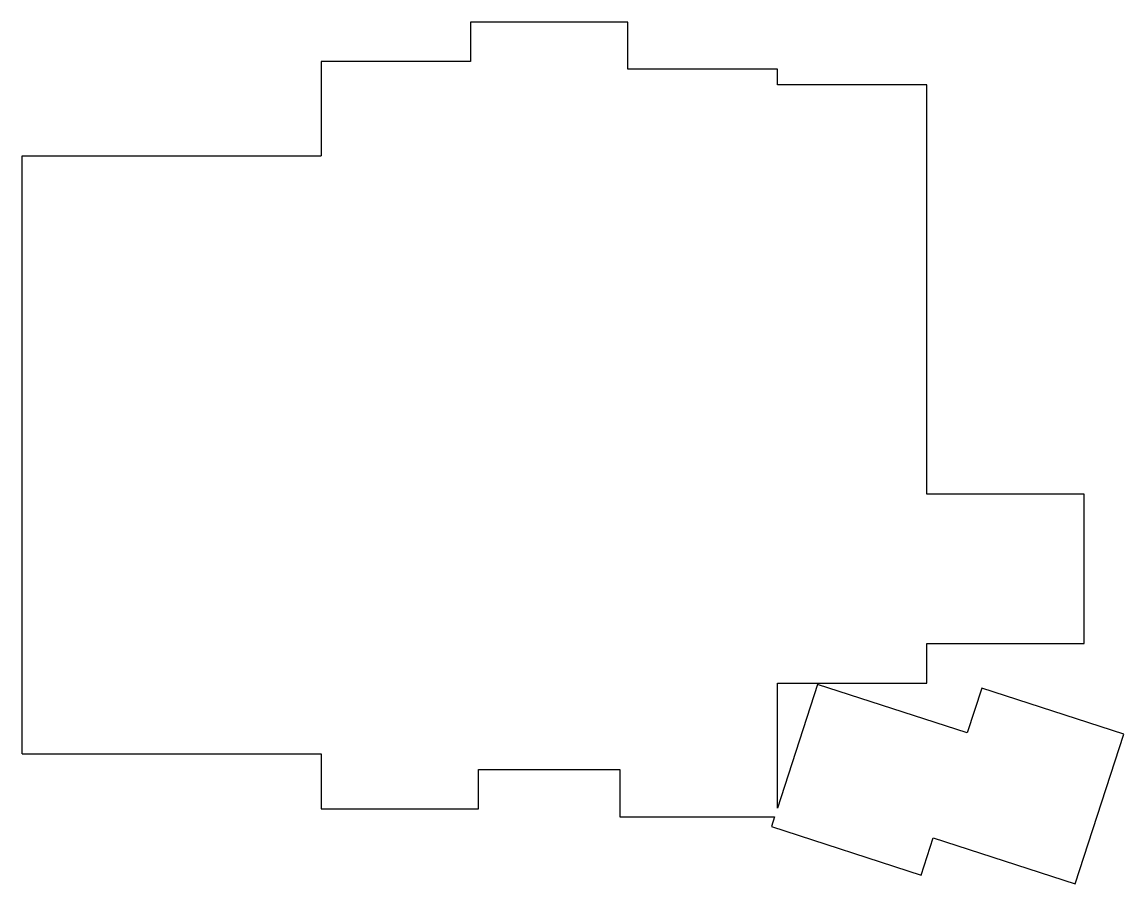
# Model space of a CAD drawing. Header units: millimetres. Extents: x -10 to 130, y -7 to 102.
import ezdxf

# ---------------------------------------------------------------- set-up
doc = ezdxf.new("R2010")
doc.units = ezdxf.units.MM

msp = doc.modelspace()

# ---------------------------------------------------------------- linework, layer by layer
for p, q in [((67, 102.5), (47, 102.5)), ((47, 102.5), (47, 97.5)), ((67, 96.5), (67, 102.5)), ((47, 97.5), (28, 97.5)), ((28, 97.5), (28, 85.5)), ((86, 96.5), (67, 96.5)), ((86, 94.5), (86, 96.5)), ((105, 94.5), (86, 94.5)), ((105, 42.5), (105, 94.5)), ((-10, 9.5), (-10, 85.5)), ((-10, 85.5), (28, 85.5)), ((125, 42.5), (105, 42.5)), ((125, 23.5), (125, 42.5)), ((105, 18.5), (105, 23.5)), ((105, 23.5), (125, 23.5)), ((86, 2.6), (86, 18.5)), ((86, 18.5), (105, 18.5)), ((91.11, 18.33), (86, 2.6)), ((110.13, 12.15), (91.11, 18.33)), ((111.98, 17.85), (110.13, 12.15)), ((130.05, 11.98), (111.98, 17.85)), ((123.87, -7.04), (130.05, 11.98)), ((-10, 9.5), (28, 9.5)), ((28, 9.5), (28, 2.5)), ((48, 2.5), (48, 7.5)), ((48, 7.5), (66, 7.5)), ((66, 7.5), (66, 1.5)), ((28, 2.5), (48, 2.5)), ((66, 1.5), (85.64, 1.5)), ((85.64, 1.5), (85.24, 0.26)), ((85.24, 0.26), (104.26, -5.92)), ((104.26, -5.92), (105.8, -1.17)), ((105.8, -1.17), (123.87, -7.04))]:
    msp.add_line(p, q)

doc.saveas('drawing.dxf')
